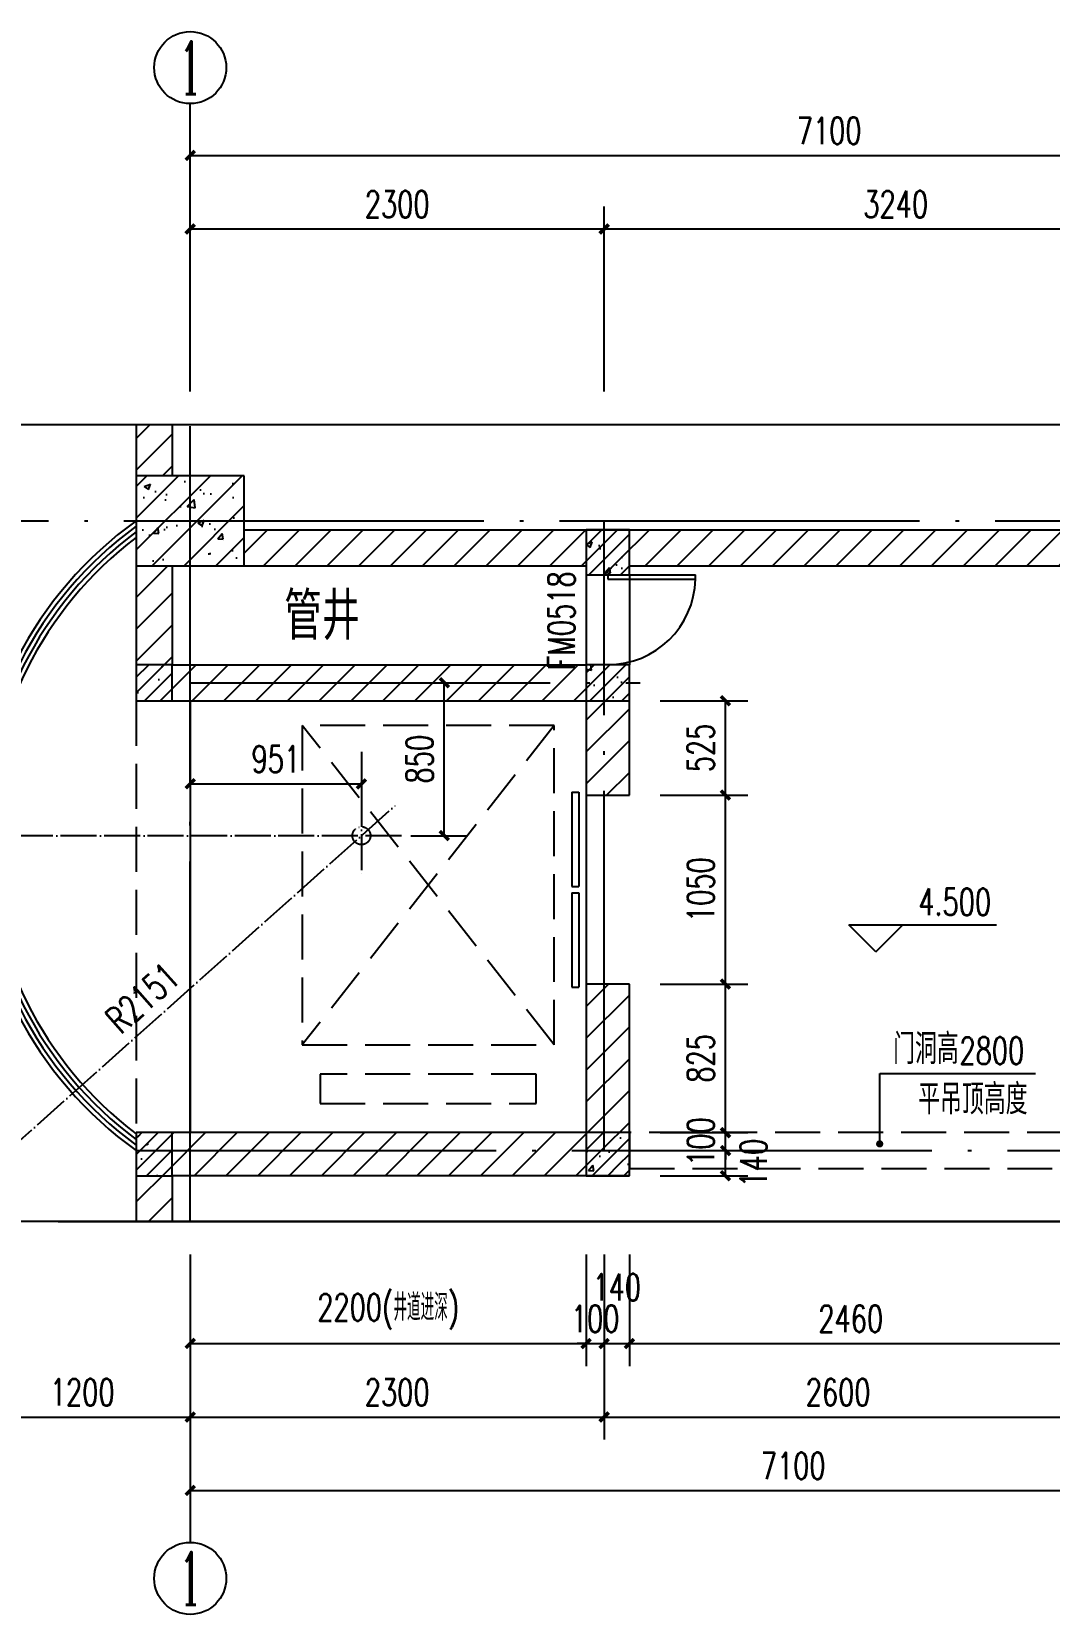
# Model space of a CAD drawing. Extents: x -93062 to 326984, y -142534 to 91021.
# Drawn here: x 148129 to 153783, y -57140 to -48344 of the extents above; entities that cross this region are included whole.
import ezdxf
from ezdxf.enums import TextEntityAlignment as Align

# ---------------------------------------------------------------- set-up
doc = ezdxf.new("R2010")
doc.units = 0
doc.header["$LTSCALE"] = 1000
doc.header["$MEASUREMENT"] = 0
doc.linetypes.add('DASH', pattern=[0.35, 0.25, -0.1])
doc.linetypes.add('DOTE', pattern=[2.42, 2, -0.2, 0.02, -0.2])
doc.layers.get('0').update_dxf_attribs({"color": 8})
doc.layers.get('Defpoints').update_dxf_attribs({"color": 8})
for name, color, linetype in [('AXIS', 8, 'Continuous'), ('AXIS_TEXT', 8, 'Continuous'), ('CENTRE LINE', 8, 'DOTE'), ('COLUMN', 8, 'Continuous'), ('DIM_ELEV', 8, 'Continuous'), ('DIM_LEAD', 8, 'Continuous'), ('DIM_SYMB', 8, 'Continuous'), ('DOTE', 8, 'DOTE'), ('PUB_DIM', 8, 'Continuous'), ('PUB_HATCH', 8, 'Continuous'), ('PUB_TEXT', 8, 'Continuous'), ('STAIR', 8, 'Continuous'), ('TEXT', 8, 'Continuous'), ('WALL', 8, 'Continuous'), ('WINDOW', 8, 'Continuous'), ('WINDOW_TEXT', 8, 'Continuous')]:
    doc.layers.add(name, color=color, linetype=linetype)
doc.styles.add('_TCH_AXIS', font='COMPLEX', dxfattribs={"bigfont": 'GBCBIG'})
doc.styles.add('_TCH_DIM', font='SIMPLEX', dxfattribs={"bigfont": 'GBCBIG'})
doc.styles.add('_TCH_DIM_T3', font='SIMPLEX', dxfattribs={"width": 0.705882, "bigfont": 'GBCBIG'})
doc.styles.add('_TCH_WINDOW', font='SIMPLEX', dxfattribs={"bigfont": 'GBCBIG'})
doc.styles.add('HZTXT', font='geditxt.shx', dxfattribs={"width": 0.8, "bigfont": 'hztxt1.shx'})
doc.dimstyles.new('_TCH_ARCH&&50', dxfattribs={"dimtxt": 148.75, "dimasz": 50, "dimexe": 125, "dimexo": 150, "dimgap": 63.125, "dimtad": 1, "dimdec": 0, "dimzin": 0, "dimdsep": 46, "dimtxsty": '_TCH_DIM_T3', "dimblk": 'ARCHTICK', "dimcen": 0.09, "dimazin": 2, "dimtfac": 1, "dimtdec": 0, "dimtix": 1, "dimtmove": 2, "dimatfit": 3, "dimfxl": 1, "dimtolj": 1, "dimtzin": 0, "dimarcsym": 0})
pattern_1 = [(45, (0, 89.76), (-88.38838, 88.38838), [])]
pattern_2 = [(45, (0, 0), (-88.38835, 88.38835), []), (50, (0, 0), (358.6301, -31.37607), [37.5, -412.5]), (355, (0, 0), (-69.3757, 376.0961), [30, -330]), (100.4514, (29.9, -2.6), (289.2547, 344.7198), [31.8701, -350.57106]), (46.1842, (0, 100), (533.6205, -82.7595), [56.25, -618.75]), (96.6356, (44.47, 93.1), (467.3314, 487.059), [47.8051, -525.8565]), (351.1842, (0, 100), (467.331, 487.0593), [45, -495]), (21, (50, 75), (298.4535, -201.30945), [37.5, -412.5]), (326, (50, 75), (121.6577, 362.575), [30, -330]), (71.4514, (74.87, 58.22), (420.1113, 161.26525), [31.8701, -350.57106]), (37.5, (0, 0), (6.07993, 166.44693), [0, -326, 0, -335, 0, -331.25]), (7.5, (0, 0), (131.53477, 197.20586), [0, -191, 0, -318.5, 0, -126.25]), (327.5, (-111.5, 0), (266.91122, -11.27744), [0, -125, 0, -390, 0, -517.5]), (317.5, (-161.5, 0), (291.5931, 50.0525), [0, -162.5, 0, -259, 0, -367.5])]

# ---------------------------------------------------------------- blocks, each defined once
blk = doc.blocks.new('_ArchTick')
at = {"color": 0, "linetype": 'ByBlock', "const_width": 0.4}
blk.add_lwpolyline([(-0.5, -0.5), (0.5, 0.5)], dxfattribs=at)
blk = doc.blocks.new('*D142')
at = {"layer": 'Defpoints', "color": 0, "transparency": 16777216}
for p in [(151470, -52062.4), (151983.6, -52062.4), (151470, -52587.4)]:
    blk.add_point(p, dxfattribs=at)
at = {"layer": 'PUB_DIM', "color": 0, "lineweight": -2, "transparency": 16777216}
for p, q in [((151620, -52062.4), (152108.6, -52062.4)), ((151983.6, -52587.4), (151983.6, -52062.4)), ((151620, -52587.4), (152108.6, -52587.4))]:
    blk.add_line(p, q, dxfattribs=at)
at = {"layer": 'PUB_DIM', "color": 0, "lineweight": -2, "transparency": 16777216, "xscale": 50, "yscale": 50, "zscale": 50}
for p, rotation in [((151983.6, -52062.4), 90), ((151983.6, -52587.4), 270)]:
    blk.add_blockref('_ArchTick', p, dxfattribs=dict(at, rotation=rotation))
at = {"layer": 'PUB_DIM', "color": 0, "transparency": 16777216, "insert": (151846.1, -52324.9), "char_height": 148.75, "attachment_point": 5, "rotation": 90, "style": '_TCH_DIM_T3'}
blk.add_mtext('\\A1;525', dxfattribs=at)
blk = doc.blocks.new('*D143')
at = {"layer": 'Defpoints', "color": 0, "transparency": 16777216}
for p in [(151470, -52587.4), (151983.6, -52587.4), (151470, -53637.4)]:
    blk.add_point(p, dxfattribs=at)
at = {"layer": 'PUB_DIM', "color": 0, "lineweight": -2, "transparency": 16777216}
for p, q in [((151620, -52587.4), (152108.6, -52587.4)), ((151983.6, -53637.4), (151983.6, -52587.4)), ((151620, -53637.4), (152108.6, -53637.4))]:
    blk.add_line(p, q, dxfattribs=at)
at = {"layer": 'PUB_DIM', "color": 0, "lineweight": -2, "transparency": 16777216, "xscale": 50, "yscale": 50, "zscale": 50}
for p, rotation in [((151983.6, -52587.4), 90), ((151983.6, -53637.4), 270)]:
    blk.add_blockref('_ArchTick', p, dxfattribs=dict(at, rotation=rotation))
at = {"layer": 'PUB_DIM', "color": 0, "transparency": 16777216, "insert": (151846.1, -53112.4), "char_height": 148.75, "attachment_point": 5, "rotation": 90, "style": '_TCH_DIM_T3'}
blk.add_mtext('\\A1;1050', dxfattribs=at)
blk = doc.blocks.new('*D144')
at = {"layer": 'Defpoints', "color": 0, "transparency": 16777216}
for p in [(151470, -53637.4), (151983.6, -53637.4), (151470, -54462.4)]:
    blk.add_point(p, dxfattribs=at)
at = {"layer": 'PUB_DIM', "color": 0, "lineweight": -2, "transparency": 16777216}
for p, q in [((151620, -53637.4), (152108.6, -53637.4)), ((151983.6, -54462.4), (151983.6, -53637.4)), ((151620, -54462.4), (152108.6, -54462.4))]:
    blk.add_line(p, q, dxfattribs=at)
at = {"layer": 'PUB_DIM', "color": 0, "lineweight": -2, "transparency": 16777216, "xscale": 50, "yscale": 50, "zscale": 50}
for p, rotation in [((151983.6, -53637.4), 90), ((151983.6, -54462.4), 270)]:
    blk.add_blockref('_ArchTick', p, dxfattribs=dict(at, rotation=rotation))
at = {"layer": 'PUB_DIM', "color": 0, "transparency": 16777216, "insert": (151846.1, -54049.9), "char_height": 148.75, "attachment_point": 5, "rotation": 90, "style": '_TCH_DIM_T3'}
blk.add_mtext('\\A1;825', dxfattribs=at)
blk = doc.blocks.new('*D145')
at = {"layer": 'Defpoints', "color": 0, "transparency": 16777216}
for p in [(151470, -54462.4), (151983.6, -54462.4), (151470, -54562.4)]:
    blk.add_point(p, dxfattribs=at)
at = {"layer": 'PUB_DIM', "color": 0, "lineweight": -2, "transparency": 16777216}
for p, q in [((151983.6, -54462.4), (151983.6, -54412.4)), ((151620, -54462.4), (152108.6, -54462.4)), ((151983.6, -54562.4), (151983.6, -54462.4)), ((151620, -54562.4), (152108.6, -54562.4)), ((151983.6, -54562.4), (151983.6, -54612.4))]:
    blk.add_line(p, q, dxfattribs=at)
at = {"layer": 'PUB_DIM', "color": 0, "lineweight": -2, "transparency": 16777216, "xscale": 50, "yscale": 50, "zscale": 50}
for p, rotation in [((151983.6, -54462.4), 270), ((151983.6, -54562.4), 90)]:
    blk.add_blockref('_ArchTick', p, dxfattribs=dict(at, rotation=rotation))
at = {"layer": 'PUB_DIM', "color": 0, "transparency": 16777216, "insert": (151846.1, -54512.4), "char_height": 148.75, "attachment_point": 5, "rotation": 90, "style": '_TCH_DIM_T3'}
blk.add_mtext('\\A1;100', dxfattribs=at)
blk = doc.blocks.new('*D146')
at = {"layer": 'Defpoints', "color": 0, "transparency": 16777216}
for p in [(151470, -54562.4), (151983.6, -54562.4), (151470, -54702.4)]:
    blk.add_point(p, dxfattribs=at)
at = {"layer": 'PUB_DIM', "color": 0, "lineweight": -2, "transparency": 16777216}
for p, q in [((151620, -54562.4), (152108.6, -54562.4)), ((151983.6, -54702.4), (151983.6, -54562.4)), ((151620, -54702.4), (152108.6, -54702.4))]:
    blk.add_line(p, q, dxfattribs=at)
at = {"layer": 'PUB_DIM', "color": 0, "lineweight": -2, "transparency": 16777216, "xscale": 50, "yscale": 50, "zscale": 50}
for p, rotation in [((151983.6, -54562.4), 90), ((151983.6, -54702.4), 270)]:
    blk.add_blockref('_ArchTick', p, dxfattribs=dict(at, rotation=rotation))
at = {"layer": 'PUB_DIM', "color": 0, "transparency": 16777216, "insert": (152139.5, -54632.4), "char_height": 148.75, "attachment_point": 5, "rotation": 90, "style": '_TCH_DIM_T3'}
blk.add_mtext('\\A1;140', dxfattribs=at)
blk = doc.blocks.new('*D147')
at = {"layer": 'AXIS', "color": 0, "lineweight": -2, "transparency": 16777216}
for p, q in [((149009.7, -55139.5), (149009.7, -55759.5)), ((151209.7, -55139.5), (151209.7, -55759.5)), ((149009.7, -55634.5), (151209.7, -55634.5))]:
    blk.add_line(p, q, dxfattribs=at)
at = {"layer": 'Defpoints', "color": 0, "transparency": 16777216}
for p in [(149009.7, -54989.5), (151209.7, -54989.5), (151209.7, -55634.5)]:
    blk.add_point(p, dxfattribs=at)
at = {"layer": 'AXIS', "color": 0, "lineweight": -2, "transparency": 16777216, "xscale": 50, "yscale": 50, "zscale": 50, "rotation": 180}
blk.add_blockref('_ArchTick', (149009.7, -55634.5), dxfattribs=at)
at = {"layer": 'AXIS', "color": 0, "lineweight": -2, "transparency": 16777216, "xscale": 50, "yscale": 50, "zscale": 50}
blk.add_blockref('_ArchTick', (151209.7, -55634.5), dxfattribs=at)
at = {"layer": 'AXIS', "color": 0, "transparency": 16777216, "insert": (150109.7, -55458), "char_height": 148.75, "attachment_point": 5, "style": '_TCH_DIM_T3'}
blk.add_mtext('\\A1;2200(井道进深)', dxfattribs=at)
blk = doc.blocks.new('*D148')
at = {"layer": 'AXIS', "color": 0, "lineweight": -2, "transparency": 16777216}
for p, q in [((151209.7, -55139.5), (151209.7, -55759.5)), ((151309.7, -55139.5), (151309.7, -55759.5)), ((151209.7, -55634.5), (151159.7, -55634.5)), ((151209.7, -55634.5), (151309.7, -55634.5)), ((151309.7, -55634.5), (151359.7, -55634.5))]:
    blk.add_line(p, q, dxfattribs=at)
at = {"layer": 'Defpoints', "color": 0, "transparency": 16777216}
for p in [(151209.7, -54989.5), (151309.7, -54989.5), (151309.7, -55634.5)]:
    blk.add_point(p, dxfattribs=at)
at = {"layer": 'AXIS', "color": 0, "lineweight": -2, "transparency": 16777216, "xscale": 50, "yscale": 50, "zscale": 50}
blk.add_blockref('_ArchTick', (151209.7, -55634.5), dxfattribs=at)
at = {"layer": 'AXIS', "color": 0, "lineweight": -2, "transparency": 16777216, "xscale": 50, "yscale": 50, "zscale": 50, "rotation": 180}
blk.add_blockref('_ArchTick', (151309.7, -55634.5), dxfattribs=at)
at = {"layer": 'AXIS', "color": 0, "transparency": 16777216, "insert": (151259.7, -55497), "char_height": 148.75, "attachment_point": 5, "style": '_TCH_DIM_T3'}
blk.add_mtext('\\A1;100', dxfattribs=at)
blk = doc.blocks.new('*D149')
at = {"layer": 'AXIS', "color": 0, "lineweight": -2, "transparency": 16777216}
for p, q in [((151309.7, -55139.5), (151309.7, -55759.5)), ((151449.7, -55139.5), (151449.7, -55759.5)), ((151309.7, -55634.5), (151449.7, -55634.5))]:
    blk.add_line(p, q, dxfattribs=at)
at = {"layer": 'Defpoints', "color": 0, "transparency": 16777216}
for p in [(151309.7, -54989.5), (151449.7, -54989.5), (151449.7, -55634.5)]:
    blk.add_point(p, dxfattribs=at)
at = {"layer": 'AXIS', "color": 0, "lineweight": -2, "transparency": 16777216, "xscale": 50, "yscale": 50, "zscale": 50, "rotation": 180}
blk.add_blockref('_ArchTick', (151309.7, -55634.5), dxfattribs=at)
at = {"layer": 'AXIS', "color": 0, "lineweight": -2, "transparency": 16777216, "xscale": 50, "yscale": 50, "zscale": 50}
blk.add_blockref('_ArchTick', (151449.7, -55634.5), dxfattribs=at)
at = {"layer": 'AXIS', "color": 0, "transparency": 16777216, "insert": (151379.7, -55322), "char_height": 148.75, "attachment_point": 5, "style": '_TCH_DIM_T3'}
blk.add_mtext('\\A1;140', dxfattribs=at)
blk = doc.blocks.new('*D150')
at = {"layer": 'AXIS', "color": 0, "lineweight": -2, "transparency": 16777216}
for p, q in [((151449.7, -55139.5), (151449.7, -55759.5)), ((153909.7, -55139.5), (153909.7, -55759.5)), ((151449.7, -55634.5), (153909.7, -55634.5))]:
    blk.add_line(p, q, dxfattribs=at)
at = {"layer": 'Defpoints', "color": 0, "transparency": 16777216}
for p in [(151449.7, -54989.5), (153909.7, -54989.5), (153909.7, -55634.5)]:
    blk.add_point(p, dxfattribs=at)
at = {"layer": 'AXIS', "color": 0, "lineweight": -2, "transparency": 16777216, "xscale": 50, "yscale": 50, "zscale": 50, "rotation": 180}
blk.add_blockref('_ArchTick', (151449.7, -55634.5), dxfattribs=at)
at = {"layer": 'AXIS', "color": 0, "lineweight": -2, "transparency": 16777216, "xscale": 50, "yscale": 50, "zscale": 50}
blk.add_blockref('_ArchTick', (153909.7, -55634.5), dxfattribs=at)
at = {"layer": 'AXIS', "color": 0, "transparency": 16777216, "insert": (152679.7, -55497), "char_height": 148.75, "attachment_point": 5, "style": '_TCH_DIM_T3'}
blk.add_mtext('\\A1;2460', dxfattribs=at)
blk = doc.blocks.new('*D456')
at = {"layer": 'Defpoints', "color": 0, "transparency": 16777216}
for p in [(150086.1, -51962.4), (150421.5, -51962.4), (150086.1, -52812.4)]:
    blk.add_point(p, dxfattribs=at)
at = {"layer": 'PUB_DIM', "color": 0, "lineweight": -2, "transparency": 16777216}
for p, q in [((150236.1, -51962.4), (150546.5, -51962.4)), ((150421.5, -52812.4), (150421.5, -51962.4)), ((150236.1, -52812.4), (150546.5, -52812.4))]:
    blk.add_line(p, q, dxfattribs=at)
at = {"layer": 'PUB_DIM', "color": 0, "lineweight": -2, "transparency": 16777216, "xscale": 50, "yscale": 50, "zscale": 50}
for p, rotation in [((150421.5, -51962.4), 90), ((150421.5, -52812.4), 270)]:
    blk.add_blockref('_ArchTick', p, dxfattribs=dict(at, rotation=rotation))
at = {"layer": 'PUB_DIM', "color": 0, "transparency": 16777216, "insert": (150284, -52387.4), "char_height": 148.75, "attachment_point": 5, "rotation": 90, "style": '_TCH_DIM_T3'}
blk.add_mtext('\\A1;850', dxfattribs=at)
blk = doc.blocks.new('*D457')
at = {"layer": 'Defpoints', "color": 0, "transparency": 16777216}
for p in [(149009.7, -52196.8), (149961.1, -52196.8), (149961.1, -52524.3)]:
    blk.add_point(p, dxfattribs=at)
at = {"layer": 'PUB_DIM', "color": 0, "lineweight": -2, "transparency": 16777216}
for p, q in [((149009.7, -52346.8), (149009.7, -52649.3)), ((149961.1, -52346.8), (149961.1, -52649.3)), ((149009.7, -52524.3), (149961.1, -52524.3))]:
    blk.add_line(p, q, dxfattribs=at)
at = {"layer": 'PUB_DIM', "color": 0, "lineweight": -2, "transparency": 16777216, "xscale": 50, "yscale": 50, "zscale": 50, "rotation": 180}
blk.add_blockref('_ArchTick', (149009.7, -52524.3), dxfattribs=at)
at = {"layer": 'PUB_DIM', "color": 0, "lineweight": -2, "transparency": 16777216, "xscale": 50, "yscale": 50, "zscale": 50}
blk.add_blockref('_ArchTick', (149961.1, -52524.3), dxfattribs=at)
at = {"layer": 'PUB_DIM', "color": 0, "transparency": 16777216, "insert": (149485.4, -52386.8), "char_height": 148.75, "attachment_point": 5, "style": '_TCH_DIM_T3'}
blk.add_mtext('\\A1;951', dxfattribs=at)
blk = doc.blocks.new('*D477')
at = {"layer": 'AXIS', "color": 0, "lineweight": -2, "transparency": 16777216}
for p, q in [((149009.7, -50344.5), (149009.7, -49316.1)), ((151309.7, -50344.5), (151309.7, -49316.1)), ((149009.7, -49441.1), (151309.7, -49441.1))]:
    blk.add_line(p, q, dxfattribs=at)
at = {"layer": 'Defpoints', "color": 0, "transparency": 16777216}
for p in [(151309.7, -49441.1), (149009.7, -50494.5), (151309.7, -50494.5)]:
    blk.add_point(p, dxfattribs=at)
at = {"layer": 'AXIS', "color": 0, "lineweight": -2, "transparency": 16777216, "xscale": 50, "yscale": 50, "zscale": 50, "rotation": 180}
blk.add_blockref('_ArchTick', (149009.7, -49441.1), dxfattribs=at)
at = {"layer": 'AXIS', "color": 0, "lineweight": -2, "transparency": 16777216, "xscale": 50, "yscale": 50, "zscale": 50}
blk.add_blockref('_ArchTick', (151309.7, -49441.1), dxfattribs=at)
at = {"layer": 'AXIS', "color": 0, "transparency": 16777216, "insert": (150159.7, -49303.6), "char_height": 148.75, "attachment_point": 5, "style": '_TCH_DIM_T3'}
blk.add_mtext('\\A1;2300', dxfattribs=at)
blk = doc.blocks.new('*D478')
at = {"layer": 'AXIS', "color": 0, "lineweight": -2, "transparency": 16777216}
for p, q in [((151309.7, -50344.5), (151309.7, -49316.1)), ((154549.7, -50344.5), (154549.7, -49316.1)), ((151309.7, -49441.1), (154549.7, -49441.1))]:
    blk.add_line(p, q, dxfattribs=at)
at = {"layer": 'Defpoints', "color": 0, "transparency": 16777216}
for p in [(154549.7, -49441.1), (151309.7, -50494.5), (154549.7, -50494.5)]:
    blk.add_point(p, dxfattribs=at)
at = {"layer": 'AXIS', "color": 0, "lineweight": -2, "transparency": 16777216, "xscale": 50, "yscale": 50, "zscale": 50, "rotation": 180}
blk.add_blockref('_ArchTick', (151309.7, -49441.1), dxfattribs=at)
at = {"layer": 'AXIS', "color": 0, "lineweight": -2, "transparency": 16777216, "xscale": 50, "yscale": 50, "zscale": 50}
blk.add_blockref('_ArchTick', (154549.7, -49441.1), dxfattribs=at)
at = {"layer": 'AXIS', "color": 0, "transparency": 16777216, "insert": (152929.7, -49303.6), "char_height": 148.75, "attachment_point": 5, "style": '_TCH_DIM_T3'}
blk.add_mtext('\\A1;3240', dxfattribs=at)
blk = doc.blocks.new('*D482')
at = {"layer": 'AXIS', "color": 0, "lineweight": -2, "transparency": 16777216}
for p, q in [((149009.7, -49836), (149009.7, -48907.6)), ((156109.7, -49836), (156109.7, -48907.6)), ((149009.7, -49032.6), (156109.7, -49032.6))]:
    blk.add_line(p, q, dxfattribs=at)
at = {"layer": 'Defpoints', "color": 0, "transparency": 16777216}
for p in [(156109.7, -49032.6), (149009.7, -49986), (156109.7, -49986)]:
    blk.add_point(p, dxfattribs=at)
at = {"layer": 'AXIS', "color": 0, "lineweight": -2, "transparency": 16777216, "xscale": 50, "yscale": 50, "zscale": 50, "rotation": 180}
blk.add_blockref('_ArchTick', (149009.7, -49032.6), dxfattribs=at)
at = {"layer": 'AXIS', "color": 0, "lineweight": -2, "transparency": 16777216, "xscale": 50, "yscale": 50, "zscale": 50}
blk.add_blockref('_ArchTick', (156109.7, -49032.6), dxfattribs=at)
at = {"layer": 'AXIS', "color": 0, "transparency": 16777216, "insert": (152559.7, -48895.1), "char_height": 148.75, "attachment_point": 5, "style": '_TCH_DIM_T3'}
blk.add_mtext('\\A1;7100', dxfattribs=at)
blk = doc.blocks.new('*D484')
at = {"layer": 'AXIS', "color": 0, "lineweight": -2, "transparency": 16777216}
for p, q in [((147809.7, -55139.5), (147809.7, -56167.9)), ((149009.7, -55139.5), (149009.7, -56167.9)), ((147809.7, -56042.9), (149009.7, -56042.9))]:
    blk.add_line(p, q, dxfattribs=at)
at = {"layer": 'Defpoints', "color": 0, "transparency": 16777216}
for p in [(147809.7, -54989.5), (149009.7, -54989.5), (149009.7, -56042.9)]:
    blk.add_point(p, dxfattribs=at)
at = {"layer": 'AXIS', "color": 0, "lineweight": -2, "transparency": 16777216, "xscale": 50, "yscale": 50, "zscale": 50, "rotation": 180}
blk.add_blockref('_ArchTick', (147809.7, -56042.9), dxfattribs=at)
at = {"layer": 'AXIS', "color": 0, "lineweight": -2, "transparency": 16777216, "xscale": 50, "yscale": 50, "zscale": 50}
blk.add_blockref('_ArchTick', (149009.7, -56042.9), dxfattribs=at)
at = {"layer": 'AXIS', "color": 0, "transparency": 16777216, "insert": (148409.7, -55905.4), "char_height": 148.75, "attachment_point": 5, "style": '_TCH_DIM_T3'}
blk.add_mtext('\\A1;1200', dxfattribs=at)
blk = doc.blocks.new('*D485')
at = {"layer": 'AXIS', "color": 0, "lineweight": -2, "transparency": 16777216}
for p, q in [((149009.7, -55139.5), (149009.7, -56167.9)), ((151309.7, -55139.5), (151309.7, -56167.9)), ((149009.7, -56042.9), (151309.7, -56042.9))]:
    blk.add_line(p, q, dxfattribs=at)
at = {"layer": 'Defpoints', "color": 0, "transparency": 16777216}
for p in [(149009.7, -54989.5), (151309.7, -54989.5), (151309.7, -56042.9)]:
    blk.add_point(p, dxfattribs=at)
at = {"layer": 'AXIS', "color": 0, "lineweight": -2, "transparency": 16777216, "xscale": 50, "yscale": 50, "zscale": 50, "rotation": 180}
blk.add_blockref('_ArchTick', (149009.7, -56042.9), dxfattribs=at)
at = {"layer": 'AXIS', "color": 0, "lineweight": -2, "transparency": 16777216, "xscale": 50, "yscale": 50, "zscale": 50}
blk.add_blockref('_ArchTick', (151309.7, -56042.9), dxfattribs=at)
at = {"layer": 'AXIS', "color": 0, "transparency": 16777216, "insert": (150159.7, -55905.4), "char_height": 148.75, "attachment_point": 5, "style": '_TCH_DIM_T3'}
blk.add_mtext('\\A1;2300', dxfattribs=at)
blk = doc.blocks.new('*D486')
at = {"layer": 'AXIS', "color": 0, "lineweight": -2, "transparency": 16777216}
for p, q in [((151309.7, -55139.5), (151309.7, -56167.9)), ((153909.7, -55139.5), (153909.7, -56167.9)), ((151309.7, -56042.9), (153909.7, -56042.9))]:
    blk.add_line(p, q, dxfattribs=at)
at = {"layer": 'Defpoints', "color": 0, "transparency": 16777216}
for p in [(151309.7, -54989.5), (153909.7, -54989.5), (153909.7, -56042.9)]:
    blk.add_point(p, dxfattribs=at)
at = {"layer": 'AXIS', "color": 0, "lineweight": -2, "transparency": 16777216, "xscale": 50, "yscale": 50, "zscale": 50, "rotation": 180}
blk.add_blockref('_ArchTick', (151309.7, -56042.9), dxfattribs=at)
at = {"layer": 'AXIS', "color": 0, "lineweight": -2, "transparency": 16777216, "xscale": 50, "yscale": 50, "zscale": 50}
blk.add_blockref('_ArchTick', (153909.7, -56042.9), dxfattribs=at)
at = {"layer": 'AXIS', "color": 0, "transparency": 16777216, "insert": (152609.7, -55905.4), "char_height": 148.75, "attachment_point": 5, "style": '_TCH_DIM_T3'}
blk.add_mtext('\\A1;2600', dxfattribs=at)
blk = doc.blocks.new('*D490')
at = {"layer": 'AXIS', "color": 0, "lineweight": -2, "transparency": 16777216}
for p, q in [((149009.7, -55648), (149009.7, -56576.4)), ((156109.7, -55648), (156109.7, -56576.4)), ((149009.7, -56451.4), (156109.7, -56451.4))]:
    blk.add_line(p, q, dxfattribs=at)
at = {"layer": 'Defpoints', "color": 0, "transparency": 16777216}
for p in [(149009.7, -55498), (156109.7, -55498), (156109.7, -56451.4)]:
    blk.add_point(p, dxfattribs=at)
at = {"layer": 'AXIS', "color": 0, "lineweight": -2, "transparency": 16777216, "xscale": 50, "yscale": 50, "zscale": 50, "rotation": 180}
blk.add_blockref('_ArchTick', (149009.7, -56451.4), dxfattribs=at)
at = {"layer": 'AXIS', "color": 0, "lineweight": -2, "transparency": 16777216, "xscale": 50, "yscale": 50, "zscale": 50}
blk.add_blockref('_ArchTick', (156109.7, -56451.4), dxfattribs=at)
at = {"layer": 'AXIS', "color": 0, "transparency": 16777216, "insert": (152359.7, -56313.9), "char_height": 148.75, "attachment_point": 5, "style": '_TCH_DIM_T3'}
blk.add_mtext('\\A1;7100', dxfattribs=at)

msp = doc.modelspace()

# ---------------------------------------------------------------- hatches: boundary and pattern name
at = {"layer": 'PUB_HATCH'}
h = msp.add_hatch(dxfattribs=at)
h.set_pattern_fill('普通砖', color=256, scale=50, style=0)
h.set_pattern_definition(pattern_1)
h.paths.add_polyline_path([(148709.7, -50812.4), (148909.7, -50812.4), (148909.7, -50528), (148709.7, -50528)])
h = msp.add_hatch(dxfattribs=at)
h.set_pattern_fill('钢筋混凝土', color=256, scale=50, style=0)
h.set_pattern_definition(pattern_2)
h.paths.add_polyline_path([(148709.7, -51312.4), (149309.7, -51312.4), (149309.7, -50812.4), (148709.7, -50812.4)])
h = msp.add_hatch(dxfattribs=at)
h.set_pattern_fill('普通砖', color=256, scale=50, style=0)
h.set_pattern_definition(pattern_1)
h.paths.add_polyline_path([(149309.7, -51112.4), (149309.7, -51312.4), (148909.7, -51312.4), (151209.7, -51312.4), (151323.1, -51245.8), (151309.7, -51112.4)])
h = msp.add_hatch(dxfattribs=at)
h.set_pattern_fill('钢筋混凝土', color=256, scale=50, style=0)
h.set_pattern_definition(pattern_2)
h.paths.add_polyline_path([(151209.7, -51112.4), (151209.7, -51362.4), (151449.7, -51362.4), (151449.7, -51112.4)])
h = msp.add_hatch(dxfattribs=at)
h.set_pattern_fill('普通砖', color=256, scale=50, style=0)
h.set_pattern_definition(pattern_1)
h.paths.add_polyline_path([(156109.7, -51312.4), (155809.7, -51312.4), (155809.7, -51112.4), (151309.7, -51112.4), (151323.1, -51245.8), (151449.7, -51312.4)])
h = msp.add_hatch(dxfattribs=at)
h.set_pattern_fill('普通砖', color=256, scale=50, style=0)
h.set_pattern_definition(pattern_1)
h.paths.add_polyline_path([(151209.7, -51312.4), (151209.7, -51362.4), (151449.7, -51362.4), (151449.7, -51312.4), (151323.1, -51245.8)])
h = msp.add_hatch(dxfattribs=at)
h.set_pattern_fill('普通砖', color=256, scale=50, style=0)
h.set_pattern_definition(pattern_1)
h.paths.add_polyline_path([(148909.7, -51312.4), (148709.7, -51312.4), (148709.7, -52062.4), (148909.7, -51862.4)])
h = msp.add_hatch(dxfattribs=at)
h.set_pattern_fill('普通砖', color=256, scale=50, style=0)
h.set_pattern_definition(pattern_1)
h.paths.add_polyline_path([(148909.7, -51862.4), (148709.7, -52062.4), (151209.7, -52062.4), (151289.7, -51962.4), (151209.7, -51862.4)])
h = msp.add_hatch(dxfattribs=at)
h.set_pattern_fill('钢筋混凝土', color=256, scale=50, style=0)
h.set_pattern_definition(pattern_2)
h.paths.add_polyline_path([(148909.7, -51862.4), (148709.7, -51862.4), (148709.7, -52062.4), (148909.7, -52062.4)])
h = msp.add_hatch(dxfattribs=at)
h.set_pattern_fill('普通砖', color=256, scale=50, style=0)
h.set_pattern_definition(pattern_1)
h.paths.add_polyline_path([(151449.7, -51962.4), (151449.7, -51862.4), (151209.7, -51862.4), (151289.7, -51962.4)])
h = msp.add_hatch(dxfattribs=at)
h.set_pattern_fill('钢筋混凝土', color=256, scale=50, style=0)
h.set_pattern_definition(pattern_2)
h.paths.add_polyline_path([(151449.7, -52062.4), (151449.7, -51862.4), (151209.7, -51862.4), (151209.7, -52062.4)])
h = msp.add_hatch(dxfattribs=at)
h.set_pattern_fill('普通砖', color=256, scale=50, style=0)
h.set_pattern_definition(pattern_1)
h.paths.add_polyline_path([(151209.7, -52062.4), (151209.7, -52587.4), (151449.7, -52587.4), (151449.7, -51962.4), (151289.7, -51962.4)])
h = msp.add_hatch(dxfattribs=at)
h.set_pattern_fill('普通砖', color=256, scale=50, style=0)
h.set_pattern_definition(pattern_1)
h.paths.add_polyline_path([(151449.7, -54702.4), (151449.7, -53637.4), (151209.7, -53637.4), (151209.7, -54462.4)])
h = msp.add_hatch(dxfattribs=at)
h.set_pattern_fill('普通砖', color=256, scale=50, style=0)
h.set_pattern_definition(pattern_1)
h.paths.add_polyline_path([(151449.7, -54702.4), (151209.7, -54462.4), (148709.7, -54462.4), (148909.7, -54702.4)])
h = msp.add_hatch(dxfattribs=at)
h.set_pattern_fill('普通砖', color=256, scale=50, style=0)
h.set_pattern_definition(pattern_1)
h.paths.add_polyline_path([(148909.7, -54702.4), (148709.7, -54462.4), (148709.7, -54956), (148909.7, -54956)])
h = msp.add_hatch(dxfattribs=at)
h.set_pattern_fill('钢筋混凝土', color=256, scale=50, style=0)
h.set_pattern_definition(pattern_2)
h.paths.add_polyline_path([(148909.7, -54702.4), (148909.7, -54462.4), (148709.7, -54462.4), (148709.7, -54702.4)])
h = msp.add_hatch(dxfattribs=at)
h.set_pattern_fill('钢筋混凝土', color=256, scale=50, style=0)
h.set_pattern_definition(pattern_2)
h.paths.add_polyline_path([(151209.7, -54702.4), (151449.7, -54702.4), (151449.7, -54462.4), (151209.7, -54462.4)])

# ---------------------------------------------------------------- linework, layer by layer
at = {"layer": 'AXIS'}
for p, q in [((149009.7, -49686), (149009.7, -48744.5)), ((149009.7, -55798), (149009.7, -56739.5))]:
    msp.add_line(p, q, dxfattribs=at)
for centre in [(149009.7, -48544.5), (149009.7, -56939.5)]:
    msp.add_circle(centre, 200, dxfattribs=at)
at = {"layer": 'CENTRE LINE'}
for p, q in [((149009.7, -51962.4), (151509.7, -51962.4)), ((148709.7, -54562.4), (160396, -54562.4))]:
    msp.add_line(p, q, dxfattribs=at)
at = {"layer": 'CENTRE LINE', "ltscale": 0.1}
for p, q in [((149961.1, -52562.4), (149961.1, -53025.4)), ((147980.1, -54580.2), (150147.7, -52646)), ((150183, -52812.4), (147305.5, -52812.4))]:
    msp.add_line(p, q, dxfattribs=at)
at = {"layer": 'CENTRE LINE'}
msp.add_lwpolyline([(151309.7, -54562.4), (151309.7, -51062.4)], dxfattribs=at)
at = {"layer": 'CENTRE LINE', "ltscale": 0.1}
msp.add_circle((149961.1, -52812.4), 50, dxfattribs=at)
at = {"layer": 'COLUMN'}
for p, q in [((149309.7, -50812.4), (148709.7, -50812.4)), ((148709.7, -50812.4), (148709.7, -51312.4)), ((149309.7, -51312.4), (149309.7, -50812.4)), ((151209.7, -51112.4), (151209.7, -51362.4)), ((151449.7, -51112.4), (151209.7, -51112.4)), ((151449.7, -51362.4), (151449.7, -51112.4)), ((148709.7, -51312.4), (149309.7, -51312.4)), ((151209.7, -51362.4), (151449.7, -51362.4)), ((148909.7, -51862.4), (148709.7, -51862.4)), ((148709.7, -51862.4), (148709.7, -52062.4)), ((148909.7, -52062.4), (148909.7, -51862.4)), ((151449.7, -51862.4), (151209.7, -51862.4)), ((151209.7, -51862.4), (151209.7, -52062.4)), ((151449.7, -52062.4), (151449.7, -51862.4)), ((148709.7, -52062.4), (148909.7, -52062.4)), ((151209.7, -52062.4), (151449.7, -52062.4)), ((148909.7, -54462.4), (148709.7, -54462.4)), ((148709.7, -54462.4), (148709.7, -54702.4)), ((148909.7, -54702.4), (148909.7, -54462.4)), ((151449.7, -54462.4), (151209.7, -54462.4)), ((151209.7, -54462.4), (151209.7, -54702.4)), ((151449.7, -54702.4), (151449.7, -54462.4)), ((148709.7, -54702.4), (148909.7, -54702.4)), ((151209.7, -54702.4), (151449.7, -54702.4))]:
    msp.add_line(p, q, dxfattribs=at)
at = {"layer": 'DIM_ELEV'}
for p, q in [((152818.2, -53457.5), (152668.2, -53307.5)), ((152668.2, -53307.5), (153489.7, -53307.5)), ((152818.2, -53457.5), (152968.2, -53307.5))]:
    msp.add_line(p, q, dxfattribs=at)
at = {"layer": 'DIM_LEAD'}
for p, q in [((152840.5, -54525.2), (152840.5, -54134)), ((152840.5, -54134), (153706.4, -54134))]:
    msp.add_line(p, q, dxfattribs=at)
at = {"layer": 'DIM_LEAD', "const_width": 20}
msp.add_lwpolyline([(152840.5, -54535.2, 1), (152840.5, -54515.2, 1)], format="xyb", close=True, dxfattribs=at)
at = {"layer": 'DIM_SYMB'}
for points in [[(148292.5, -50528), (154438, -50528), (154476.2, -50423), (154513.2, -50633), (154550.5, -50528), (160696, -50528)], [(148276.5, -54956), (154430, -54956), (154468.2, -54851), (154505.2, -55061), (154542.5, -54956), (160696, -54956)]]:
    msp.add_lwpolyline(points, dxfattribs=at)
at = {"layer": 'DOTE'}
msp.add_line((146221.5, -51062.4), (160396, -51062.4), dxfattribs=at)
msp.add_lwpolyline([(149009.7, -54956), (149009.7, -50528)], dxfattribs=at)
at = {"layer": 'PUB_DIM'}
msp.add_lwpolyline([(149009.7, -53661.4, 0, 0, 0), (148430.5, -54178.2, 33, 0, 0), (148355.9, -54244.8, 0, 0, 0)], format="xyseb", dxfattribs=at)
at = {"layer": 'STAIR', "color": 251, "linetype": 'DASH'}
msp.add_line((148709.7, -52062.7), (148709.7, -54462.4), dxfattribs=at)
at = {"layer": 'STAIR'}
msp.add_line((149009.7, -52062.7), (149009.7, -54462.4), dxfattribs=at)
at = {"layer": 'STAIR', "linetype": 'DASH'}
for p, q in [((151032.2, -52199.9), (149632.2, -52199.9)), ((149632.2, -52199.9), (149632.2, -53975.5)), ((151032.2, -53975.5), (149632.2, -52199.9)), ((151032.2, -52199.9), (149632.2, -53975.5)), ((151032.2, -53975.5), (151032.2, -52199.9)), ((149632.2, -53975.5), (151032.2, -53975.5)), ((150932.2, -54138), (149732.2, -54138)), ((149732.2, -54138), (149732.2, -54300.5)), ((150932.2, -54300.5), (150932.2, -54138)), ((149732.2, -54300.5), (150932.2, -54300.5))]:
    msp.add_line(p, q, dxfattribs=at)
at = {"layer": 'TEXT'}
msp.add_lwpolyline([(145883, -50528), (160396, -50528), (160396, -54956), (145883, -54956)], close=True, dxfattribs=at)
at = {"layer": 'WALL'}
for p, q in [((148709.7, -50528), (148709.7, -50812.4)), ((148909.7, -50528), (148909.7, -50812.4)), ((149309.7, -51112.4), (151309.7, -51112.4)), ((151309.7, -51112.4), (155809.7, -51112.4)), ((148709.7, -51312.4), (148709.7, -52062.4)), ((148909.7, -51312.4), (148909.7, -51862.4)), ((149309.7, -51312.4), (151209.7, -51312.4)), ((151209.7, -51312.4), (151209.7, -51362.4)), ((151209.7, -51362.4), (151449.7, -51362.4)), ((151449.7, -51362.4), (151449.7, -51312.4)), ((151449.7, -51312.4), (155809.7, -51312.4)), ((148909.7, -51862.4), (151209.7, -51862.4)), ((151449.7, -51862.4), (151209.7, -51862.4)), ((151449.7, -51962.4), (151449.7, -51862.4)), ((151449.7, -52587.4), (151449.7, -51962.4)), ((148709.7, -52062.4), (151209.7, -52062.4)), ((151209.7, -52062.4), (151209.7, -52587.4)), ((151209.7, -52587.4), (151449.7, -52587.4)), ((151449.7, -53637.4), (151209.7, -53637.4)), ((151209.7, -53637.4), (151209.7, -54462.4)), ((151449.7, -54702.4), (151449.7, -53637.4)), ((151209.7, -54462.4), (148709.7, -54462.4)), ((148709.7, -54462.4), (148709.7, -54956)), ((151449.7, -54462.4), (151449.7, -54662.4)), ((151449.7, -54702.4), (148909.7, -54702.4)), ((148909.7, -54702.4), (148909.7, -54956))]:
    msp.add_line(p, q, dxfattribs=at)
at = {"layer": 'WINDOW'}
for p, q in [((151209.7, -51362.4), (151209.7, -51862.4)), ((151329.7, -51362.4), (151329.7, -51387.4)), ((151329.7, -51362.4), (151817.2, -51362.4)), ((151449.7, -51362.4), (151449.7, -51862.4)), ((151817.2, -51387.4), (151817.2, -51362.4)), ((151329.7, -51387.4), (151817.2, -51387.4)), ((151129.8, -52569.9), (151129.8, -53094.9)), ((151129.8, -52569.9), (151169.7, -52569.9)), ((151169.7, -52569.9), (151169.7, -53094.9)), ((151209.7, -52587.4), (151209.7, -53637.4)), ((151129.8, -53094.9), (151169.7, -53094.9)), ((151129.8, -53129.9), (151169.7, -53129.9)), ((151129.8, -53129.9), (151129.8, -53654.9)), ((151169.7, -53129.9), (151169.7, -53654.9)), ((151129.8, -53654.9), (151169.7, -53654.9))]:
    msp.add_line(p, q, dxfattribs=at)
at = {"layer": 'WINDOW', "linetype": 'DASH'}
for p, q in [((153909.7, -54462.4), (151449.7, -54462.4)), ((151449.7, -54662.4), (153909.7, -54662.4))]:
    msp.add_line(p, q, dxfattribs=at)
at = {"layer": 'WINDOW'}
for centre, radius, start, end in [((149961.1, -52812.4), 2151.4, 125.56776, 234.43236), ((149961.1, -52812.4), 2126.4, 126.05092, 233.94908), ((149961.1, -52812.4), 2101.4, 126.54866, 233.45134), ((149961.1, -52812.4), 2076.4, 127.06174, 232.93826), ((151329.7, -51374.9), 487.5, 270, 358.53072)]:
    msp.add_arc(centre, radius, start, end, dxfattribs=at)

# ---------------------------------------------------------------- texts
at = {"layer": 'AXIS_TEXT', "style": '_TCH_AXIS'}
for p, p2 in [((148946.7, -48691.6), (149072.8, -48691.6)), ((148946.7, -57086.6), (149072.8, -57086.6))]:
    msp.add_text('1', height=294.1, dxfattribs=at).set_placement(p, p2, align=Align.FIT)
at = {"layer": 'PUB_DIM', "color": 7, "style": '_TCH_DIM', "width": 0.705882}
msp.add_text('R2151', height=148.75, rotation=41.74382, dxfattribs=at).set_placement((148624.5, -53920.6))
at = {"layer": 'PUB_TEXT', "style": '_TCH_DIM', "width": 0.705882}
for s, p in [('4.500', (153054.7, -53255)), ('2800', (153283.9, -54081.5))]:
    msp.add_text(s, height=148.75, dxfattribs=at).set_placement(p)
at = {"layer": 'PUB_TEXT', "style": '_TCH_DIM'}
for s, p in [('门洞高', (152915.3, -54081.5)), ('平吊顶高度', (153054.4, -54361.5))]:
    msp.add_text(s, height=168.79, dxfattribs=at).set_placement(p)
at = {"layer": 'TEXT', "style": 'HZTXT', "width": 0.8}
msp.add_text('管井', height=262.5, dxfattribs=at).set_placement((149531.5, -51723))
at = {"layer": 'WINDOW_TEXT', "style": '_TCH_WINDOW', "width": 0.705882}
msp.add_text('FM0518', height=148.75, rotation=90, dxfattribs=at).set_placement((151146.6, -51892.4))

# ---------------------------------------------------------------- dimensions: what is measured, and where the dimension line sits
at = {"layer": 'AXIS'}
for p1, p2, distance, picture, middle in [((149009.7, -49986), (156109.7, -49986), 953.4, '*D482', (152559.7, -48895.1)), ((149009.7, -50494.5), (151309.7, -50494.5), 1053.4, '*D477', (150159.7, -49303.6)), ((151309.7, -50494.5), (154549.7, -50494.5), 1053.4, '*D478', (152929.7, -49303.6)), ((147809.7, -54989.5), (149009.7, -54989.5), -1053.4, '*D484', (148409.7, -55905.4)), ((149009.7, -54989.5), (151309.7, -54989.5), -1053.4, '*D485', (150159.7, -55905.4)), ((151209.7, -54989.5), (151309.7, -54989.5), -644.9, '*D148', (151259.7, -55497)), ((151309.7, -54989.5), (153909.7, -54989.5), -1053.4, '*D486', (152609.7, -55905.4)), ((151449.7, -54989.5), (153909.7, -54989.5), -644.9, '*D150', (152679.7, -55497))]:
    dim = msp.add_aligned_dim(p1=p1, p2=p2, distance=distance, dimstyle='_TCH_ARCH&&50', dxfattribs=at)
    dim.commit()
    dim.dimension.update_dxf_attribs({"geometry": picture, "text_midpoint": middle})
dim = msp.add_aligned_dim(p1=(149009.7, -54989.5), p2=(151209.7, -54989.5), distance=-644.9, text='2200(井道进深)', dimstyle='_TCH_ARCH&&50', dxfattribs=at)
dim.commit()
dim.dimension.update_dxf_attribs({"geometry": '*D147', "text_midpoint": (150109.7, -55458)})
for base, p1, p2, picture, middle in [((151449.7, -55634.5), (151309.7, -54989.5), (151449.7, -54989.5), '*D149', (151379.7, -55322)), ((156109.7, -56451.4), (149009.7, -55498), (156109.7, -55498), '*D490', (152359.7, -56313.9))]:
    dim = msp.add_linear_dim(base=base, p1=p1, p2=p2, angle=0, dimstyle='_TCH_ARCH&&50', dxfattribs=at)
    dim.commit()
    dim.dimension.update_dxf_attribs({"geometry": picture, "text_midpoint": middle, "dimtype": 129})
at = {"layer": 'PUB_DIM'}
for p1, p2, distance, picture, middle in [((150086.1, -52812.4), (150086.1, -51962.4), -335.4, '*D456', (150284, -52387.4)), ((151470, -52587.4), (151470, -52062.4), -513.7, '*D142', (151846.1, -52324.9)), ((149009.7, -52196.8), (149961.1, -52196.8), -327.6, '*D457', (149485.4, -52386.8)), ((151470, -53637.4), (151470, -52587.4), -513.7, '*D143', (151846.1, -53112.4)), ((151470, -54462.4), (151470, -53637.4), -513.7, '*D144', (151846.1, -54049.9)), ((151470, -54562.4), (151470, -54462.4), -513.7, '*D145', (151846.1, -54512.4))]:
    dim = msp.add_aligned_dim(p1=p1, p2=p2, distance=distance, dimstyle='_TCH_ARCH&&50', dxfattribs=at)
    dim.commit()
    dim.dimension.update_dxf_attribs({"geometry": picture, "text_midpoint": middle})
dim = msp.add_linear_dim(base=(151983.6, -54562.4), p1=(151470, -54702.4), p2=(151470, -54562.4), angle=90, dimstyle='_TCH_ARCH&&50', dxfattribs=at)
dim.commit()
dim.dimension.update_dxf_attribs({"geometry": '*D146', "text_midpoint": (152139.5, -54632.4), "dimtype": 129})

doc.saveas('drawing.dxf')
